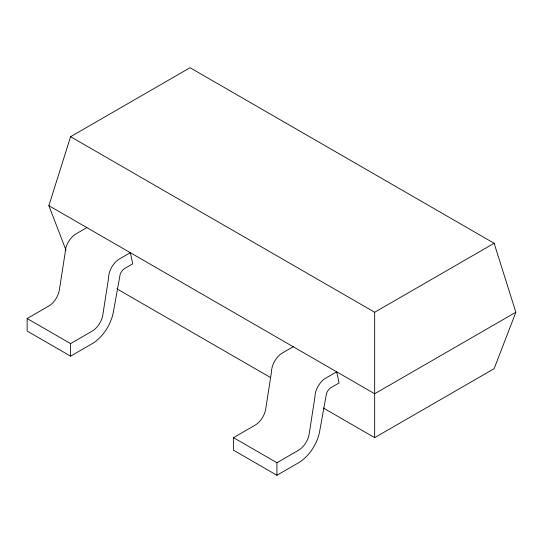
<?xml version="1.0" encoding="UTF-8"?>
<svg xmlns="http://www.w3.org/2000/svg" width="543" height="543" viewBox="0 0 543 543"><rect width="100%" height="100%" fill="white"/><g stroke="black" fill="none" stroke-linecap="round" stroke-linejoin="round"><path stroke-width="0.81" d="M66.063 250.337L48.87 205.668L70.59 136.693L190.05 67.726L494.13 243.284L515.85 312.252L494.13 368.683L374.67 437.658L323.255 407.969M86.88 227.612L76.02 233.877A15.36 8.864 -60 0 0 65.16 252.692L59.248 290.695A15.36 8.864 -60 0 1 48.761 306.048L27.15 318.524L27.15 331.067L70.59 356.147L92.201 343.671A30.713 17.736 -60 0 0 113.182 312.965L120.186 274.215A7.677 4.432 -60 0 1 124.89 268.364L132.73 263.837L130.32 252.692L119.46 258.957A15.36 8.864 -60 0 0 108.6 277.772L102.688 315.775A15.36 8.864 -60 0 1 92.201 331.128L70.59 343.604L27.15 318.524M293.22 346.739L282.36 353.011A15.36 8.864 -60 0 0 271.5 371.819L265.588 409.829A15.36 8.864 -60 0 1 255.101 425.176L233.49 437.658L233.49 450.195L276.93 475.274L298.541 462.799A30.713 17.736 -60 0 0 319.522 432.099L326.526 393.342A7.677 4.432 -60 0 1 331.23 387.492L339.07 382.964L336.66 371.819L325.8 378.091A15.36 8.864 -60 0 0 314.94 396.899L309.028 434.909A15.36 8.864 -60 0 1 298.541 450.256L276.93 462.738L233.49 437.658M70.59 136.693L374.67 312.252L494.13 243.284M515.85 312.252L374.67 393.763L48.87 205.668M116.86 288.808L270.373 377.439M374.67 312.252L374.67 437.658M276.93 462.738L276.93 475.274M70.59 343.604L70.59 356.147"/></g></svg>
